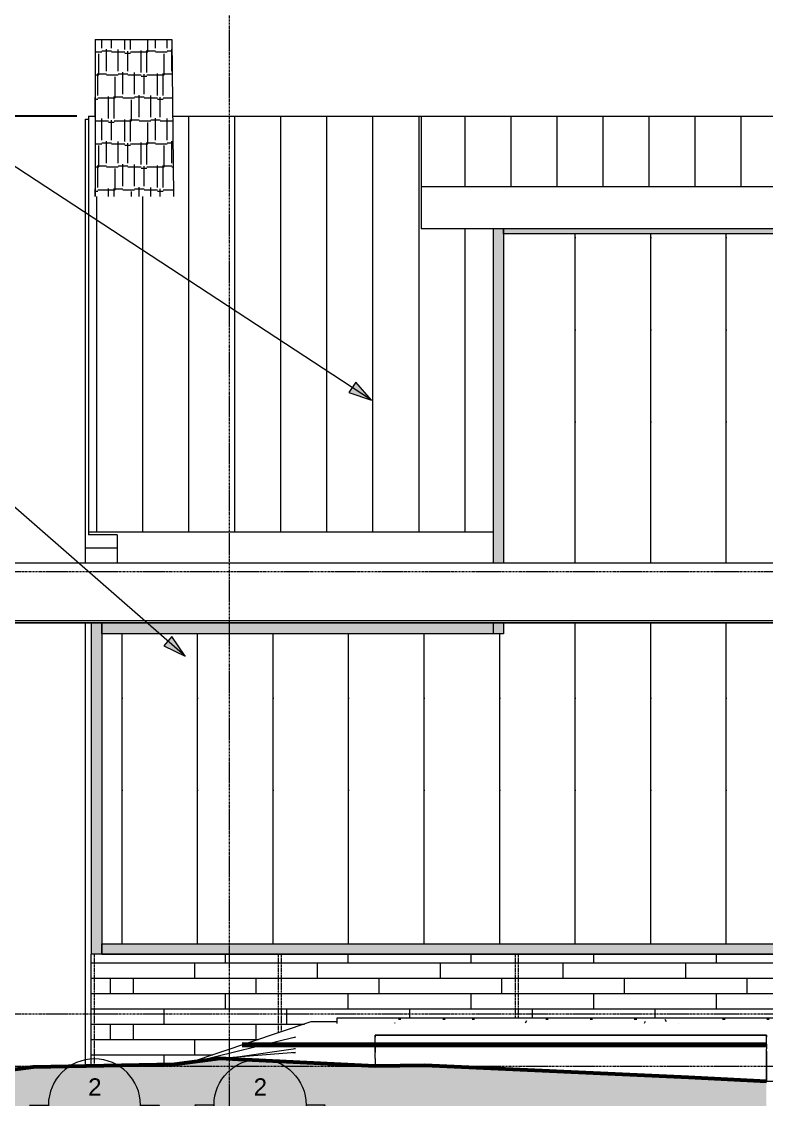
# Model space of a CAD drawing. Header units: inches. Extents: x -9021 to -6963, y -226 to 478.
# Drawn here: x -7612.3 to -7418.2, y 9.8 to 290.7 of the extents above; entities that cross this region are included whole.
import ezdxf

# ---------------------------------------------------------------- set-up
doc = ezdxf.new("R2010")
doc.units = ezdxf.units.IN
doc.header["$MEASUREMENT"] = 0
doc.linetypes.add('Dash 1_16_', pattern=[0.12499999999999999, 0.06249999999999999, -0.06249999999999999])
doc.linetypes.add('Grid Line 1_2_', pattern=[0.8749999999999999, 0.4999999999999999, -0.125, 0.125, -0.125])
for name, color, linetype, lineweight in [('A-ANNO-DIMS-1', 211, 'Continuous', 30), ('A-CLNG', 13, 'Continuous', 18), ('A-DETL-1', 90, 'Dash 1_16_', 9), ('A-FLOR-LEVL-1', 51, 'Grid Line 1_2_', 9), ('A-GLAZ-CWMG', 51, 'Continuous', 9), ('A-ROOF', 132, 'Continuous', 18), ('A-ROOF-PATT-1', 132, 'Continuous', 9), ('A-WALL', 113, 'Continuous', 18), ('A-WALL-PATT-1', 111, 'Continuous', 9), ('C-TOPO', 7, 'Continuous', 9), ('C-TOPO-1', 7, 'Continuous', 60), ('C-TOPO-MAJR', 7, 'Continuous', 80), ('G-ANNO-SYMB-1', 111, 'Continuous', 9), ('G-ANNO-TEXT', 231, 'Continuous', 9), ('I-WALL', 2, 'Continuous', 18), ('S-FNDN', 32, 'Continuous', 18), ('S-GRID-1', 1, 'Grid Line 1_2_', 9)]:
    doc.layers.add(name, color=color, linetype=linetype, lineweight=lineweight)
doc.styles.add('Arial_1', font='arial.ttf', dxfattribs={"height": 4.499999999999996})
doc.styles.add('Century Gothic_B', font='GOTHICB.TTF', dxfattribs={"height": 4.499999999999996})
doc.dimstyles.new('OD__1__Tol__', dxfattribs={"dimscale": 12, "dimtxt": 4.698757213728865, "dimasz": 0.5, "dimexe": 0.375, "dimexo": 0.2500000000000001, "dimgap": 0.06250000000000001, "dimtad": 1, "dimdec": 0, "dimzin": 3, "dimdsep": 46, "dimlunit": 4, "dimtxsty": 'Century Gothic_B', "dimblk1": 'OBLIQUE', "dimblk2": 'OBLIQUE', "dimsah": 1, "dimcen": 0.09, "dimdle": 0.375, "dimazin": 0, "dimtfac": 1, "dimtdec": 4, "dimtix": 1, "dimtmove": 0, "dimatfit": 3, "dimfxl": 1, "dimtvp": 1, "dimtfill": 1, "dimfrac": 2, "dimtolj": 1, "dimtzin": 0, "dimlwd": 30, "dimlwe": 30, "dimarcsym": 2})

# ---------------------------------------------------------------- blocks, each defined once
blk = doc.blocks.new('Walls 1 - Walls 1-1121987-BUILDING ELEVATION - SOUTH _STREET_')
at = {"layer": 'A-WALL-PATT-1'}
h = blk.add_hatch(dxfattribs=at)
h.set_pattern_fill('FP_24', color=256, style=0, pattern_type=2)
h.set_pattern_definition([(0, (8411.069, 151), (12.75, 5.991000000000001), [3, -2.5, 3.5, -1.5, -6.5]), (0, (8411.069, 151), (12.75, 5.991000000000001), [-10.5, 4.5, -2]), (0, (8414.069, 151.25), (12.75, 5.991000000000001), [2.5, -9.5, 2, -3]), (0, (8420.069, 150.626), (12.75, 5.991000000000001), [1.5, -15.5]), (90, (8411.069, 151), (-4.25, 5.991000000000001), [5.741000000000001, -18.222]), (90, (8414.069, 151), (-4.25, 5.991000000000001), [5.616000000000001, -18.347]), (90, (8416.569, 151), (-4.25, 5.991000000000001), [5.242000000000001, -18.721]), (90, (8420.069, 150.626), (-4.25, 5.991000000000001), [5.741000000000001, -18.222]), (90, (8421.569, 150.626), (-4.25, 5.991000000000001), [5.741000000000001, -18.222]), (90, (8426.069, 151), (-4.25, 5.991000000000001), [5.492000000000001, -18.472])])
h.paths.add_polyline_path([(8405.31938150543, 245.1073607175285), (8420.02374399639, 245.1073607175285), (8419.569381337695, 286.0000000000003), (8399.569381337695, 286.0000000000003), (8399.569381337695, 245.1073607175285)], flags=0)
at = {"layer": 'A-WALL'}
for p, q in [((8399.569381337695, 286.0000000000001), (8419.569381337695, 286.0000000000001)), ((8399.569381337695, 286.0000000000001), (8399.569381337695, 245.1073607175282)), ((8419.569381337695, 286.0000000000001), (8420.02374399639, 245.1073607175282))]:
    blk.add_line(p, q, dxfattribs=at)
blk = doc.blocks.new('Rectangular Mullion - Profile_Polycarbonate_Upper and left-2000655-BUILDING ELEVATION - SOUTH _STREET_')
at = {"layer": 'A-GLAZ-CWMG'}
blk.add_hatch(color=256, dxfattribs=at).paths.add_polyline_path([(8398.569580078189, 47.62500000004882), (8401.319381505424, 47.62500000004882), (8401.319381505424, 133.875), (8398.569381505424, 133.875), (8398.569381505426, 47.62500000004882)], flags=0)
for p, q in [((8398.569381505424, 133.8749999999998), (8398.569381505424, 47.62500000004788)), ((8401.319381505424, 133.8749999999998), (8401.319381505424, 47.62500000004788)), ((8401.319381505424, 47.62500000004788), (8398.569381505424, 47.62500000004788))]:
    blk.add_line(p, q, dxfattribs=at)
blk = doc.blocks.new('Rectangular Mullion - Profile_Polycarbonate_Upper and left-1623114-BUILDING ELEVATION - SOUTH _STREET_')
at = {"layer": 'A-GLAZ-CWMG'}
blk.add_hatch(color=256, dxfattribs=at).paths.add_polyline_path([(8401.319381505424, 131.125), (8503.319381505344, 131.125), (8503.319381505344, 133.8750000000001), (8401.319381505424, 133.8750000000001), (8401.319381505424, 133.8124999999999)], flags=0)
for p, q in [((8401.319381505424, 131.1249999999998), (8401.319381505424, 133.8749999999998)), ((8503.319381505344, 133.8749999999998), (8503.319381505344, 131.1249999999998)), ((8503.319381505344, 131.1249999999998), (8401.319381505424, 131.1249999999998))]:
    blk.add_line(p, q, dxfattribs=at)
blk = doc.blocks.new('Rectangular Mullion - Profile_Polycarbonate_Upper and left-2000656-BUILDING ELEVATION - SOUTH _STREET_')
at = {"layer": 'A-GLAZ-CWMG'}
h = blk.add_hatch(color=256, dxfattribs=at)
h.paths.add_polyline_path([(8503.319381505344, 131.125), (8506.069381505344, 131.125), (8506.069381505344, 133.8750000000001), (8503.319381505344, 133.8750000000001), (8503.319381505344, 133.761112768496)], flags=0)
h.paths.add_polyline_path([(8503.319381505344, 149.6249999999999), (8506.069381505344, 149.6249999999999), (8506.069381505344, 236.6568621030443), (8503.319381505344, 236.6568621030443), (8503.319381505344, 157.673506091839)], flags=0)
for p, q in [((8503.319381505344, 236.6568621030439), (8503.319381505344, 149.6249999999997)), ((8506.069381505344, 236.6568621030439), (8506.069381505344, 149.6249999999997)), ((8503.319381505344, 133.8749999999998), (8503.319381505344, 131.1249999999998)), ((8506.069381505344, 133.8749999999998), (8506.069381505344, 131.1249999999998)), ((8506.069381505344, 131.1249999999998), (8503.319381505344, 131.1249999999998))]:
    blk.add_line(p, q, dxfattribs=at)
blk = doc.blocks.new('Rectangular Mullion - Profile_Polycarbonate_Upper and left-1623115-BUILDING ELEVATION - SOUTH _STREET_')
at = {"layer": 'A-GLAZ-CWMG'}
blk.add_hatch(color=256, dxfattribs=at).paths.add_polyline_path([(8597.123379426044, 235.3484028018151), (8620.38188150545, 235.3484028018151), (8620.38188150545, 236.6568621030443), (8506.069381505344, 236.6568621030443), (8506.069381505344, 235.3484028018151), (8560.097379426043, 235.3484028018151)], flags=0)
for p, q in [((8506.069381505344, 235.3484028018148), (8506.069381505344, 236.6568621030439)), ((8620.381881505451, 236.6568621030439), (8620.381881505451, 235.3484028018148)), ((8620.381881505451, 235.3484028018148), (8506.069381505344, 235.3484028018148))]:
    blk.add_line(p, q, dxfattribs=at)
blk = doc.blocks.new('Rectangular Mullion - Profile_Polycarbonate_Lower-1595359-BUILDING ELEVATION - SOUTH _STREET_')
at = {"layer": 'A-GLAZ-CWMG'}
blk.add_hatch(color=256, dxfattribs=at).paths.add_polyline_path([(8486.045379426045, 47.62500000004797), (8620.38188150545, 47.62500000004797), (8620.38188150545, 50.37500000004793), (8401.319381505424, 50.37500000004793), (8401.319381505424, 47.62500000004797), (8472.944381505422, 47.62500000004797)], flags=0)
for p, q in [((8401.319381505424, 47.62500000004788), (8401.319381505424, 50.37500000004788)), ((8401.319381505424, 50.37500000004788), (8620.381881505451, 50.37500000004788)), ((8620.381881505451, 50.37500000004788), (8620.381881505451, 47.62500000004788)), ((8401.319381505424, 47.62500000004788), (8620.381881505451, 47.62500000004788))]:
    blk.add_line(p, q, dxfattribs=at)
blk = doc.blocks.new('_Oblique')
at = {"color": 0, "linetype": 'ByBlock', "lineweight": -2}
blk.add_line((-0.5, -0.5), (0.5, 0.5), dxfattribs=at)
blk = doc.blocks.new('DIMBLOCK1-BUILDING ELEVATION - SOUTH _STREET_')
at = {"layer": 'A-ANNO-DIMS-1', "color": 0, "lineweight": 30, "transparency": 16777216}
for p, q in [((-7646.577793600971, 270.5153029669471), (-7646.577793600971, 13.875)), ((-7597.927509242139, 266.0153029669471), (-7651.077793600971, 266.0153029669471)), ((-7645.335152913847, 18.375), (-7651.077793600971, 18.375))]:
    blk.add_line(p, q, dxfattribs=at)
at = {"layer": 'Defpoints', "color": 0, "transparency": 16777216}
for p in [(-7594.927509242139, 266.0153029669471), (-7646.577793600971, 18.375), (-7642.335152913847, 18.375)]:
    blk.add_point(p, dxfattribs=at)
at = {"layer": 'A-ANNO-DIMS-1', "color": 0, "lineweight": 30, "transparency": 16777216, "xscale": 5.999999999999999, "yscale": 5.999999999999999, "zscale": 5.999999999999999}
for p, rotation in [((-7646.577793600971, 266.0153029669471), 90), ((-7646.577793600971, 18.375), 270)]:
    blk.add_blockref('_Oblique', p, dxfattribs=dict(at, rotation=rotation))
at = {"layer": 'A-ANNO-DIMS-1', "color": 0, "transparency": 16777216, "insert": (-7649.690981925713, 142.1951514834757), "char_height": 4.499999999999996, "attachment_point": 5, "rotation": 90, "style": 'Century Gothic_B', "bg_fill": 3, "box_fill_scale": 1.25, "bg_fill_color": 256, "bg_fill_true_color": 13158600, "bg_fill_transparency": 0}
blk.add_mtext('\\A1;20\'-8"', dxfattribs=at)
blk = doc.blocks.new('Section - Section Head - Filled-22785-BUILDING ELEVATION - SOUTH _STREET_')
at = {"layer": 'G-ANNO-SYMB-1'}
h = blk.add_hatch(color=256, dxfattribs=at)
edge = h.paths.add_edge_path(flags=0)
edge.add_line((8608.219212401726, -199.9807485030786), (8600.166984723406, -191.92852082476))
edge.add_line((8600.166984723406, -191.92852082476), (8600.166984723406, -196.8834657777552))
edge.add_arc((8600.166984723406, -208.8990835732372), 12.01561779548256, 47.921604975374976, 90.0000000000004, ccw=False)
h = blk.add_hatch(color=256, dxfattribs=at)
edge = h.paths.add_edge_path(flags=0)
edge.add_arc((8600.166984723406, -208.8990835732372), 11.99999999999992, -3.979039320256561e-13, 44.999999999995225, ccw=False)
edge.add_line((8612.166984723406, -208.8990835732373), (8617.137547471884, -208.8990835732373))
edge.add_line((8617.137547471884, -208.8990835732373), (8608.652266097646, -200.4138021989987))
h = blk.add_hatch(color=256, dxfattribs=at)
edge = h.paths.add_edge_path(flags=0)
edge.add_line((8608.652266097646, -217.3843649474758), (8617.137547471884, -208.8990835732373))
edge.add_line((8617.137547471884, -208.8990835732373), (8612.166984723406, -208.8990835732373))
edge.add_arc((8600.166984723406, -208.8990835732371), 12.00000000000203, 314.9999999999996, 359.99999999999903, ccw=False)
h = blk.add_hatch(color=256, dxfattribs=at)
edge = h.paths.add_edge_path(flags=0)
edge.add_arc((8600.166984723406, -208.8990835732372), 12.01561779548177, 269.99999999999955, 312.07839502462326, ccw=False)
edge.add_line((8600.166984723406, -220.914701368719), (8600.166984723406, -225.8696463217143))
edge.add_line((8600.166984723406, -225.8696463217143), (8608.219212401726, -217.8174186433959))
for p, q in [((8600.166984723406, -196.8834657777552), (8600.166984723406, -191.92852082476)), ((8600.166984723406, -191.92852082476), (8608.219212401726, -199.9807485030786)), ((8608.652266097646, -200.4138021989987), (8617.137547471884, -208.8990835732373)), ((8617.137547471884, -208.8990835732373), (8608.652266097646, -217.3843649474758)), ((8612.166984723406, -208.8990835732373), (8617.137547471884, -208.8990835732373)), ((8617.137547471884, -208.8990835732373), (8612.166984723406, -208.8990835732373)), ((8608.219212401726, -217.8174186433959), (8600.166984723406, -225.8696463217143)), ((8600.166984723406, -225.8696463217143), (8600.166984723406, -220.914701368719))]:
    blk.add_line(p, q, dxfattribs=at)
for centre, radius, start, end in [((8600.166984723406, -208.914701368719), 11.99999999999999, 89.99999999999993, 269.9999999999995), ((8600.166984723406, -208.8990835732372), 12.01561779548256, 47.92160497537466, 90), ((8600.166984723406, -208.914701368719), 11.9999999999999, 269.9999999999993, 89.99999999999967), ((8600.166984723406, -208.8990835732372), 11.99999999999992, 359.9999999999992, 44.99999999999482), ((8600.166984723406, -208.8990835732371), 12.00000000000203, 314.9999999999992, 359.9999999999987), ((8600.166984723406, -208.8990835732372), 12.01561779548177, 269.9999999999992, 312.0783950246229)]:
    blk.add_arc(centre, radius, start, end, dxfattribs=at)

msp = doc.modelspace()

# ---------------------------------------------------------------- hatches: boundary and pattern name
at = {"layer": 'A-CLNG'}
msp.add_hatch(color=256, dxfattribs=at).paths.add_polyline_path([(-7372.365009242098, 133.8750000000001), (-7371.615009242107, 133.8750000000001), (-7371.615009242107, 133.9999999999999), (-7618.177509242125, 133.9999999999999), (-7618.177509242125, 133.8750000000001), (-7377.110511321504, 133.8750000000001)], flags=0)
at = {"layer": 'A-ROOF-PATT-1'}
h = msp.add_hatch(dxfattribs=at)
h.set_pattern_fill('FP_25', color=256, style=0, pattern_type=2)
h.set_pattern_definition([(90, (-15992.74689074755, -1120.189), (-12, 7.347880794884119e-16), [])])
h.paths.add_polyline_path([(-7584.334824618198, 157.673506091839), (-7489.427509242205, 157.673506091839), (-7489.427509242203, 236.6568621030443), (-7508.177509242123, 236.6568621030443), (-7508.177509242118, 266.0153029669473), (-7572.955457220598, 266.0153029669473), (-7572.723146751159, 245.1073607175285), (-7593.177509409854, 245.1073607175285), (-7593.177509409856, 266.0153029669473), (-7594.927509242138, 266.0153029669473), (-7594.927509242132, 157.673506091839), (-7594.115009242123, 157.673506091839)], flags=0)
h = msp.add_hatch(dxfattribs=at)
h.set_pattern_fill('FP_22', color=256, style=0, pattern_type=2)
h.set_pattern_definition([(90, (-15992.74689074755, 55.21899999999999), (-12, 7.347880794884119e-16), [])])
h.paths.add_polyline_path([(-7395.623511321504, 247.6949904669372), (-7371.615009242107, 247.6949904669372), (-7371.615009242107, 265.894328651507), (-7371.494034926669, 266.0153029669457), (-7508.177509242118, 266.0153029669457), (-7508.177509242123, 247.6949904669372), (-7432.649511321504, 247.6949904669372)], flags=0)
at = {"layer": 'A-WALL-PATT-1'}
h = msp.add_hatch(dxfattribs=at)
h.set_pattern_fill('FP_26', color=256, style=0, pattern_type=2)
h.set_pattern_definition([(90, (-7349.92989074755, 18.375), (-19.685, 1.205358612060782e-15), [24, 0, 0, 0])])
h.paths.add_polyline_path([(-7590.846322739948, 50.37500000004797), (-7372.365009242098, 50.37500000004797), (-7372.365009242098, 133.8750000000001), (-7486.677509242205, 133.8750000000001), (-7486.677509242205, 131.125), (-7591.427509242125, 131.125), (-7591.427509242125, 50.37500000004797)], flags=0)
h.paths.add_polyline_path([(-7471.206337169768, 149.625), (-7372.365009242098, 149.625), (-7372.365009242098, 235.3484028018151), (-7486.677509242205, 235.3484028018151), (-7486.677509242205, 149.625)], flags=0)
h = msp.add_hatch(dxfattribs=at)
h.set_pattern_fill('FP_19', color=256, style=0, pattern_type=2)
h.set_pattern_definition([(0, (-7589.177890747549, -90.575), (0, 4), []), (90, (-7589.177890747549, -90.575), (-7.999999999999999, 8), [4, -28]), (90, (-7573.177890747549, -86.575), (-7.999999999999999, 8), [4, -28])])
h.paths.add_polyline_path([(-7594.177509242123, 18.49500095607666), (-7584.177509242123, 18.66992417611521), (-7584.177509242123, 47.625000000048), (-7594.177509242123, 47.62500000004885), (-7594.177509242123, 18.87474203109749)], flags=0)
h = msp.add_hatch(dxfattribs=at)
h.set_pattern_fill('FP_21', color=256, style=0, pattern_type=2)
h.set_pattern_definition([(0, (-7295.177890747549, -90.575), (0, 4), []), (90, (-7295.177890747549, -90.575), (-7.999999999999999, 8), [4, -28]), (90, (-7279.177890747549, -86.575), (-7.999999999999999, 8), [4, -28])])
h.paths.add_polyline_path([(-7584.177509242123, 18.66992417611521), (-7572.468326294365, 18.87476497203411), (-7568.644548946726, 19.37909318464207), (-7536.927554809985, 30.00000000000008), (-7530.177509242098, 30.00000000000008), (-7530.177509242098, 31.00000000000011), (-7369.615009242105, 31.00000000000011), (-7369.615009242105, 47.625000000048), (-7584.177509242121, 47.625000000048), (-7584.177509242123, 18.87474203109749)], flags=0)
h = msp.add_hatch(dxfattribs=at)
h.set_pattern_fill('FP_32', color=256, style=0, pattern_type=2)
h.set_pattern_definition([(0, (-7345.129890747548, 0), (15.36, 3.84), [0.634, -10.886, 0.634, -10.886, -61.44]), (0, (-7345.129890747548, 0), (15.36, 3.84), [-23.04, 0.634, -22.406, 0.634, -10.886, -26.88]), (0, (-7345.129890747548, 0), (15.36, 3.84), [-57.6, 0.634, -7.046, 0.634, -18.566]), (120, (-7339.369890747548, 1.92), (-11.00553755053224, 11.38215020212898), [0.6339999999999998, -10.886, 0.6339999999999998, -10.886, -61.43999999999998]), (120, (-7339.369890747548, 1.92), (-11.00553755053224, 11.38215020212898), [-23.03999999999999, 0.6339999999999998, -22.40599999999999, 0.6339999999999998, -10.886, -26.87999999999999]), (120, (-7339.369890747548, 1.92), (-11.00553755053224, 11.38215020212898), [-57.59999999999999, 0.6339999999999998, -7.045999999999998, 0.6339999999999998, -18.56599999999999]), (240, (-7337.44989074755, 9.6), (-4.354462449467752, -15.22215020212898), [0.634, -10.886, 0.634, -10.886, -61.44]), (240, (-7337.44989074755, 9.6), (-4.354462449467752, -15.22215020212898), [-23.04, 0.634, -22.406, 0.634, -10.886, -26.88]), (240, (-7337.44989074755, 9.6), (-4.354462449467752, -15.22215020212898), [-57.6, 0.634, -7.046, 0.634, -18.566])])
h.paths.add_polyline_path([(-7438.512464795285, 15.53783661405723), (-7438.514189865067, 15.53792385407655), (-7452.92755480999, 16.19610741560205)], flags=0)
h.paths.add_polyline_path([(-7432.649511321504, 29.55328753075295), (-7370.177509242098, 29.55328753075304), (-7370.177509242098, 31.00000000000011), (-7530.177509242098, 31.00000000000011), (-7530.177509242098, 29.55328753075312), (-7489.365009242205, 29.55328753075304)], flags=0)
at = {"layer": 'C-TOPO'}
for points in [[(-7565.703149297713, -196.9090787343035), (-7520.177509242134, -196.9090787343035), (-7520.177509242134, 18.48472711255559), (-7560.59019818392, 20.44140303027947), (-7572.468483237601, 18.87474427237171), (-7609.355422895864, 18.22949960996442), (-7627.596084175148, 15.85288297517067), (-7632.009378579814, 15.10289261875977), (-7641.592740594815, 13.33918116996972), (-7654.805511321505, 10.95957382891336), (-7654.805511321505, -196.9090787343035), (-7572.468483237601, -196.9090787343035)], [(-7520.177509242134, -196.9090787343035), (-7418.177509242136, -196.9090787343035), (-7418.177509242136, 14.5094597127308), (-7438.512464795285, 15.53783661405723), (-7507.268086727459, 18.67758935329359), (-7520.177509242134, 18.48472711255559), (-7520.177509242134, -121.5700787343035)]]:
    msp.add_hatch(color=256, dxfattribs=at).paths.add_polyline_path(points, flags=0)
at = {"layer": 'G-ANNO-TEXT'}
for points in [[(-7521.097892453417, 192.0657353375899), (-7525.238592767693, 196.6959928485111), (-7526.998972870499, 194.0053058109737)], [(-7569.669241988244, 125.2987979996215), (-7573.132683163691, 130.4552753761162), (-7575.246908718942, 128.0327178139823)]]:
    msp.add_hatch(color=256, dxfattribs=at).paths.add_polyline_path(points, flags=0)

# ---------------------------------------------------------------- linework, layer by layer
at = {"layer": 'A-CLNG'}
for p, q in [((-7618.177509242125, 134.6249999999998), (-7371.615009242099, 134.6249999999998)), ((-7114.677509242107, 133.8749999999998), (-7618.177509242125, 133.8749999999998))]:
    msp.add_line(p, q, dxfattribs=at)
at = {"layer": 'A-DETL-1'}
for p, q in [((-7593.427509242125, 47.62500000004996), (-7593.427509242125, 18.5081200958873)), ((-7545.427509242125, 47.62500000004977), (-7545.427509242125, 27.15366394528629)), ((-7544.677509242125, 47.62500000004977), (-7544.677509242125, 27.40481259062085)), ((-7483.677509242134, 47.62500000004965), (-7483.677509242134, 31.00000000000002)), ((-7482.927509242134, 47.62500000004965), (-7482.927509242134, 31.00000000000002))]:
    msp.add_line(p, q, dxfattribs=at)
at = {"layer": 'A-FLOR-LEVL-1'}
for p, q in [((-7014.028920662904, 147.2499999998935), (-7703.149673060239, 147.2499999999006)), ((-7014.028920662904, 32), (-7703.149673060239, 32)), ((-7014.028920662904, 18.37499999999999), (-7703.149673060239, 18.37499999999999))]:
    msp.add_line(p, q, dxfattribs=at)
at = {"layer": 'A-ROOF'}
for p, q in [((-7594.927509242136, 266.015302966947), (-7594.927509242138, 156.9439674962183)), ((-7594.927509242136, 266.015302966947), (-7593.177509409856, 266.015302966947)), ((-7572.955457220598, 266.015302966947), (-7371.494034926669, 266.0153029669448)), ((-7508.177509242119, 266.0153029669453), (-7508.177509242125, 236.6568621030439)), ((-7508.177509242125, 247.6949904669369), (-7371.615009242107, 247.6949904669369)), ((-7371.615009242107, 236.6568621030439), (-7508.177509242125, 236.6568621030439)), ((-7594.927509242138, 157.6735060918388), (-7489.427509242205, 157.6735060918388)), ((-7618.177509242125, 149.6249999999998), (-7371.615009242107, 149.6249999999998)), ((-7371.615009242107, 133.9999999999998), (-7618.177509242125, 133.9999999999998))]:
    msp.add_line(p, q, dxfattribs=at)
at = {"layer": 'C-TOPO'}
for p, q in [((-7536.927554809985, 30.00000000000008), (-7568.644548946726, 19.37909318464207)), ((-7530.177509242098, 30.00000000000008), (-7536.927554809985, 30.00000000000008)), ((-7540.927310669362, 26.0000009536744), (-7567.112739699107, 19.58112759974338)), ((-7540.927310669362, 26.0000009536744), (-7541.492301458129, 25.82836878430657)), ((-7520.177798950612, 26.54135799407967), (-7520.17779895061, 26.0000009536744)), ((-7520.177798950612, 26.54135799407967), (-7464.296207153737, 26.54135799407967)), ((-7464.296207153737, 26.54135799407967), (-7520.177798950612, 26.54135799407967)), ((-7520.17779895061, 26.0000009536744), (-7520.177798950612, 26.54135799407967)), ((-7520.177798950612, 23.70738601684578), (-7520.17779895061, 26.0000009536744)), ((-7520.177798950612, 23.70738601684578), (-7520.17779895061, 26.0000009536744)), ((-7452.927554809987, 26.54135799407967), (-7464.296207153737, 26.54135799407967)), ((-7464.296207153737, 26.54135799407967), (-7452.927554809987, 26.54135799407967)), ((-7452.927554809987, 26.54135799407967), (-7441.558902466237, 26.54135799407967)), ((-7441.558902466237, 26.54135799407967), (-7452.927554809987, 26.54135799407967)), ((-7418.17779895061, 26.54135799407967), (-7441.558902466237, 26.54135799407967)), ((-7441.558902466237, 26.54135799407967), (-7418.17779895061, 26.54135799407967)), ((-7418.17779895061, 26.54135799407967), (-7418.17779895061, 26.0000009536744)), ((-7418.17779895061, 26.0000009536744), (-7418.17779895061, 26.54135799407967)), ((-7418.177798950612, 24.2410726547242), (-7418.17779895061, 26.0000009536744)), ((-7418.177798950612, 24.2410726547242), (-7418.17779895061, 26.0000009536744)), ((-7540.927310669365, 22.99999952316292), (-7556.019545497931, 20.80371610081869)), ((-7540.927310669365, 22.99999952316292), (-7541.167577445049, 22.94993711620878)), ((-7520.177798950612, 23.70738601684578), (-7520.177798950615, 22.99999952316292)), ((-7520.177798950615, 22.99999952316292), (-7520.177798950612, 23.70738601684578)), ((-7520.177798950615, 22.23579597473153), (-7520.177798950615, 22.99999952316292)), ((-7520.177798950615, 22.99999952316292), (-7520.177798950615, 22.23579597473153)), ((-7418.177798950612, 24.2410726547242), (-7418.177798950614, 22.99999952316292)), ((-7418.177798950612, 24.2410726547242), (-7418.177798950614, 22.99999952316292)), ((-7418.177798950615, 22.41369009017953), (-7418.177798950614, 22.99999952316292)), ((-7418.177798950615, 22.41369009017953), (-7418.177798950614, 22.99999952316292)), ((-7560.589908325615, 20.44144678115853), (-7572.468326294365, 18.87474203109749)), ((-7540.927310669365, 22.00000047683724), (-7560.589908325615, 20.44144678115853)), ((-7560.589908325615, 20.44144678115853), (-7555.833560669365, 20.21115589141854)), ((-7555.833560669365, 20.21115589141854), (-7520.177798950615, 18.48472738265991)), ((-7541.601503940499, 21.91080833408313), (-7540.927310669365, 22.00000047683724)), ((-7520.177798950615, 22.23579597473153), (-7520.177798950615, 22.00000047683724)), ((-7520.177798950615, 22.23579597473153), (-7520.177798950615, 22.00000047683724)), ((-7520.177798950615, 20.48880672454842), (-7520.177798950615, 22.00000047683724)), ((-7520.177798950615, 20.48880672454842), (-7520.177798950615, 22.00000047683724)), ((-7520.177798950615, 20.48880672454842), (-7520.177798950615, 18.48472738265991)), ((-7520.177798950615, 20.48880672454842), (-7520.177798950615, 18.48472738265991)), ((-7418.177798950615, 21.58630943298348), (-7418.177798950615, 22.41369009017953)), ((-7418.177798950615, 22.41369009017953), (-7418.177798950615, 21.58630943298348)), ((-7418.177798950615, 21.58630943298348), (-7418.177798950615, 14.95256137847909)), ((-7418.177798950615, 14.95256137847909), (-7418.177798950615, 21.58630943298348)), ((-7627.596255981867, 15.85288524627694), (-7609.35528918499, 18.22950839996346)), ((-7609.35528918499, 18.22950839996346), (-7572.468326294365, 18.87474203109749)), ((-7507.268130981865, 18.6775903701783), (-7520.177798950615, 18.48472738265991)), ((-7507.268130981865, 18.6775903701783), (-7438.51202746624, 15.53782510757455)), ((-7438.51202746624, 15.53782510757455), (-7418.177798950615, 14.50947046279916)), ((-7418.177798950615, 14.95256137847909), (-7418.177798950615, 14.50947046279916)), ((-7418.177798950615, 14.50947046279916), (-7418.177798950615, 14.95256137847909)), ((-7415.99298449749, 14.50946903228768), (-7418.177798950615, 14.50947046279916))]:
    msp.add_line(p, q, dxfattribs=at)
at = {"layer": 'C-TOPO-1'}
for p, q in [((-7560.589862631679, 20.44144728716133), (-7572.468326294367, 18.87476497203399)), ((-7555.833625345487, 20.21115568886228), (-7560.589862631679, 20.44144728716133)), ((-7520.177509242134, 18.48472711255555), (-7555.833625345487, 20.21115568886228)), ((-7609.355422895866, 18.22949960996351), (-7627.596084175148, 15.85288297517058)), ((-7572.468483237601, 18.87474427237162), (-7609.355422895866, 18.22949960996351)), ((-7507.268130981867, 18.67758869214826), (-7520.177509242134, 18.48472711255555)), ((-7438.512464795287, 15.53783661405718), (-7507.268086727461, 18.67758935329355)), ((-7418.177509242138, 14.50945971273084), (-7438.512027466242, 15.53781449750589))]:
    msp.add_line(p, q, dxfattribs=at)
at = {"layer": 'C-TOPO-MAJR'}
for p, q in [((-7554.845172851696, 24.00000000000008), (-7549.086200889526, 24.00000000000008)), ((-7549.086341046905, 24.00000000000008), (-7540.927509242116, 24.00000000000008))]:
    msp.add_line(p, q, dxfattribs=at)
at = {"layer": 'C-TOPO-MAJR', "flags": 128}
for points in [[(-7540.927310669364, 24.00000000000008), (-7522.825898337547, 24.00000000000008), (-7520.17750924213, 24.00000000000008)], [(-7520.17750924213, 24), (-7511.594175908776, 24), (-7452.927509242103, 24), (-7424.927509242105, 24), (-7418.177509242132, 24)]]:
    msp.add_lwpolyline(points, dxfattribs=at)
at = {"layer": 'G-ANNO-TEXT'}
for p, q in [((-7521.097892453417, 192.0657353375899), (-7653.627671777191, 278.7732502942002)), ((-7525.238592767693, 196.6959928485111), (-7526.998972870499, 194.0053058109737)), ((-7521.097892453417, 192.0657353375899), (-7525.238592767693, 196.6959928485111)), ((-7526.998972870499, 194.0053058109737), (-7521.097892453417, 192.0657353375899)), ((-7569.669241988244, 125.2987979996215), (-7646.502671777154, 192.3532215131645)), ((-7573.132683163691, 130.4552753761162), (-7575.246908718942, 128.0327178139823)), ((-7569.669241988244, 125.2987979996215), (-7573.132683163691, 130.4552753761162)), ((-7575.246908718942, 128.0327178139823), (-7569.669241988244, 125.2987979996215))]:
    msp.add_line(p, q, dxfattribs=at)
at = {"layer": 'I-WALL'}
for p, q in [((-7595.677509242121, 149.6249999999998), (-7595.677509242119, 265.2857643713263)), ((-7595.677509242119, 265.2857643713263), (-7594.927509242136, 265.2857643713263)), ((-7587.427509242121, 156.9439674962182), (-7594.927509242138, 156.9439674962182)), ((-7587.427509242121, 156.9439674962182), (-7587.427509242121, 149.6249999999998)), ((-7587.427509242121, 153.4244362462188), (-7595.677509242121, 153.4244362462188)), ((-7595.677509242121, 18.46876267645552), (-7595.677509242121, 133.8749999999999))]:
    msp.add_line(p, q, dxfattribs=at)
at = {"layer": 'S-FNDN'}
for p, q in [((-7594.177509242123, 18.49500095607673), (-7594.177509242123, 47.62500000004879)), ((-7369.615009242105, 47.6250000000479), (-7594.177509242123, 47.62500000004879)), ((-7370.177509242099, 31), (-7530.177509242099, 31)), ((-7530.177509242099, 31), (-7530.177509242099, 29.55328753075301))]:
    msp.add_line(p, q, dxfattribs=at)
at = {"layer": 'S-GRID-1'}
msp.add_line((-7558.177509409867, -194), (-7558.177509409867, 454.1448510893824), dxfattribs=at)

# ---------------------------------------------------------------- block references
at = {"layer": 'A-GLAZ-CWMG'}
for name in ['Rectangular Mullion - Profile_Polycarbonate_Upper and left-2000656-BUILDING ELEVATION - SOUTH _STREET_', 'Rectangular Mullion - Profile_Polycarbonate_Upper and left-1623115-BUILDING ELEVATION - SOUTH _STREET_', 'Rectangular Mullion - Profile_Polycarbonate_Upper and left-2000655-BUILDING ELEVATION - SOUTH _STREET_', 'Rectangular Mullion - Profile_Polycarbonate_Upper and left-1623114-BUILDING ELEVATION - SOUTH _STREET_', 'Rectangular Mullion - Profile_Polycarbonate_Lower-1595359-BUILDING ELEVATION - SOUTH _STREET_']:
    msp.add_blockref(name, (-15992.74689074755, 0), dxfattribs=at)
at = {"layer": 'A-WALL'}
msp.add_blockref('Walls 1 - Walls 1-1121987-BUILDING ELEVATION - SOUTH _STREET_', (-15992.74689074755, 0), dxfattribs=at)
at = {"layer": 'G-ANNO-SYMB-1', "extrusion": (0, 0, -1), "rotation": 270.0000000000007}
msp.add_blockref('Section - Section Head - Filled-22785-BUILDING ELEVATION - SOUTH _STREET_', (7759.090624197579, 8608.51313895308), dxfattribs=at)

# ---------------------------------------------------------------- texts
at = {"layer": 'G-ANNO-SYMB-1', "insert": (-7551.852028862326, 15.30047245975245), "char_height": 4.499999999999996, "width": 4.241999999999996, "attachment_point": 1, "style": 'Arial_1'}
msp.add_mtext('2', dxfattribs=at)

# ---------------------------------------------------------------- next in the draw order: dimensions: what is measured, and where the dimension line sits
at = {"layer": 'A-ANNO-DIMS-1'}
dim = msp.add_linear_dim(base=(-7646.577793600971, 18.375), p1=(-7594.927509242136, 266.015302966947), p2=(-7642.335152913844, 18.375), angle=89.99999999999991, dimstyle='OD__1__Tol__', override={"dimpost": '<>', "dimfxl": 252.1372727941367}, dxfattribs=at)
dim.commit()
dim.dimension.update_dxf_attribs({"geometry": 'DIMBLOCK1-BUILDING ELEVATION - SOUTH _STREET_', "text_midpoint": (-7649.690981925713, 142.1951514834757)})

# ---------------------------------------------------------------- next in the draw order: block references
at = {"layer": 'G-ANNO-SYMB-1', "rotation": 270.0000000000005}
msp.add_blockref('Section - Section Head - Filled-22785-BUILDING ELEVATION - SOUTH _STREET_', (-7384.431667405923, 8608.51313895308), dxfattribs=at)

# ---------------------------------------------------------------- next in the draw order: texts
at = {"layer": 'G-ANNO-SYMB-1', "insert": (-7594.991239216957, 15.30047245975249), "char_height": 4.499999999999996, "width": 4.241999999999996, "attachment_point": 1, "style": 'Arial_1'}
msp.add_mtext('2', dxfattribs=at)

doc.saveas('drawing.dxf')
